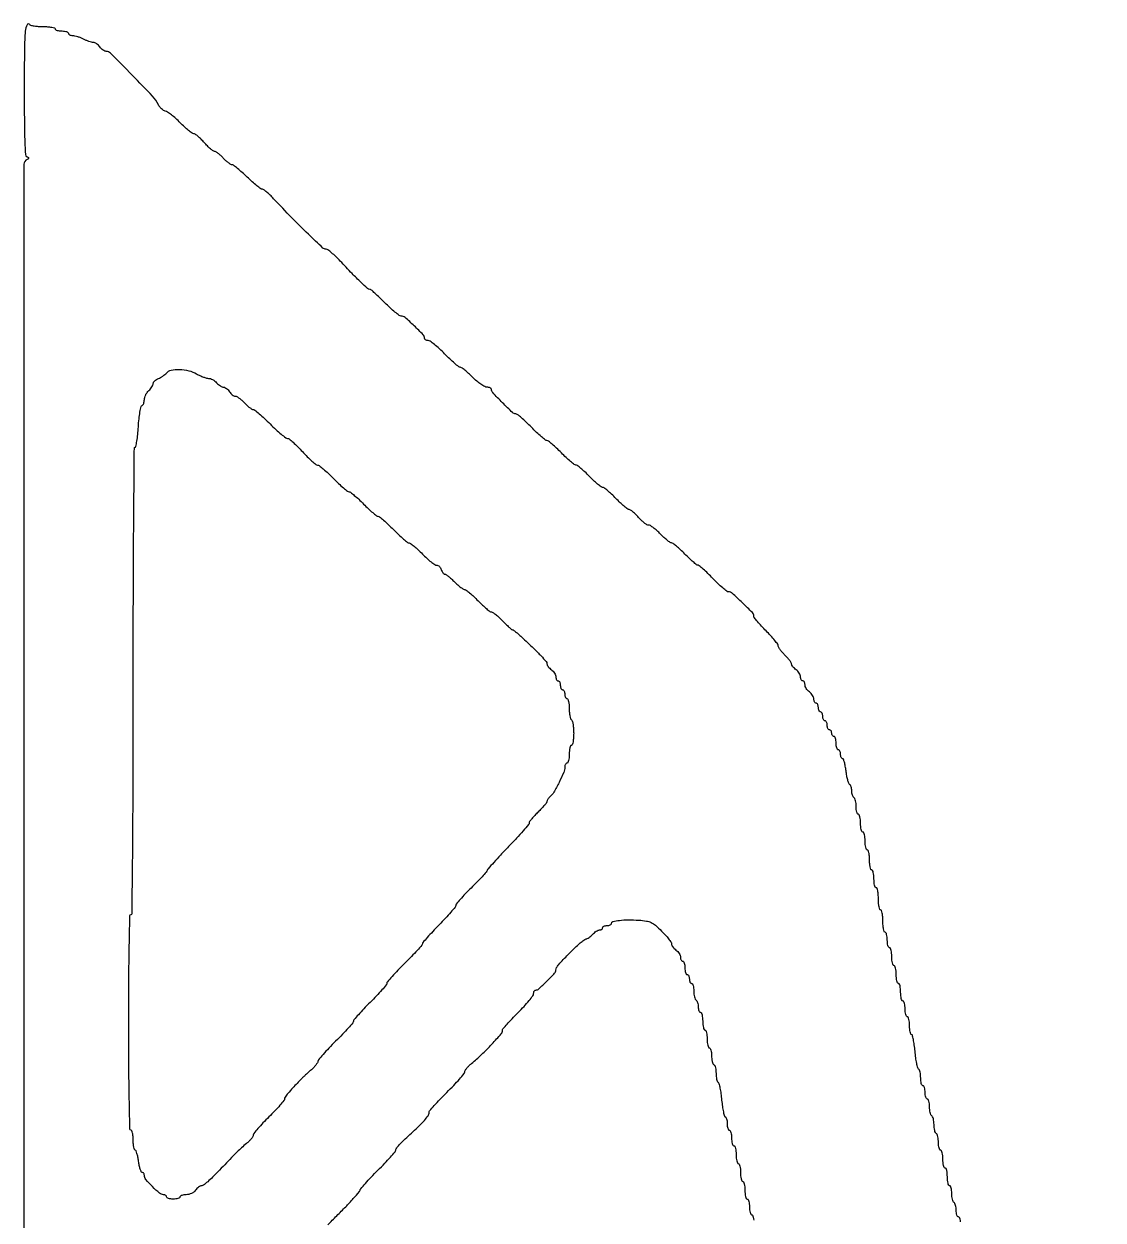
# Model space of a CAD drawing. Extents: x 70 to 555, y 277 to 2159.
# Drawn here: x 70 to 555, y 1622 to 2159 of the extents above; entities that cross this region are included whole.
import ezdxf

# ---------------------------------------------------------------- set-up
doc = ezdxf.new("R2010")
doc.units = 0

msp = doc.modelspace()

# ---------------------------------------------------------------- linework, layer by layer
for points in [[(490.927458, 1620.841111, 0.042582), (490.70625, 1621.971875, 0.052312), (490.385692, 1622.767902, 0.277684), (490, 1623, -0.251914), (489.615903, 1623.206632, -0.064068), (489.29375, 1623.863914, -0.049716), (489.0728, 1624.81438, -0.032276), (489, 1625.940983, 0.031397), (488.926388, 1627.112115, 0.037109), (488.70625, 1628.1996, 0.040338), (488.385578, 1629.065839, 0.146547), (488, 1629.5, -0.159713), (487.613307, 1629.95866, -0.035556), (487.29375, 1630.947275, -0.033489), (487.073414, 1632.196361, -0.026918), (487, 1633.559017, 0.027497), (486.927436, 1634.877484, 0.043243), (486.70625, 1635.989211, 0.053437), (486.385522, 1636.770364, 0.275259), (486, 1637, -0.295869), (485.612873, 1637.251055, -0.04382), (485.29375, 1638.175, -0.037669), (485.07239, 1639.467056, -0.023598), (485, 1641, 0.023598), (484.92761, 1642.532944, 0.037669), (484.70625, 1643.825, 0.04382), (484.387127, 1644.748945, 0.295869), (484, 1645, -0.295869), (483.612873, 1645.251055, -0.04382), (483.29375, 1646.175, -0.037669), (483.07239, 1647.467056, -0.023598), (483, 1649, 0.023598), (482.92761, 1650.532944, 0.037669), (482.70625, 1651.825, 0.04382), (482.387127, 1652.748945, 0.295869), (482, 1653, -0.275259), (481.614478, 1653.229636, -0.053437), (481.29375, 1654.010789, -0.043243), (481.072564, 1655.122516, -0.027497), (481, 1656.440983, 0.026918), (480.926586, 1657.803639, 0.033489), (480.70625, 1659.052725, 0.035556), (480.386693, 1660.04134, 0.159713), (480, 1660.5, -0.158284), (479.61344, 1660.955916, -0.036095), (479.29375, 1661.929939, -0.033884), (479.073436, 1663.159953, -0.02738), (479, 1664.5, 0.02738), (478.926564, 1665.840047, 0.033884), (478.70625, 1667.070061, 0.036095), (478.38656, 1668.044084, 0.158284), (478, 1668.5, -0.159713), (477.613307, 1668.95866, -0.035556), (477.29375, 1669.947275, -0.033489), (477.073414, 1671.196361, -0.026918), (477, 1672.559017, 0.027497), (476.927436, 1673.877484, 0.043243), (476.70625, 1674.989211, 0.053437), (476.385522, 1675.770364, 0.275259), (476, 1676, -0.254951), (475.615738, 1676.209557, -0.06271), (475.29375, 1676.88125, -0.048861), (475.072766, 1677.850749, -0.031626), (475, 1679, 0.031626), (474.927234, 1680.149251, 0.048861), (474.70625, 1681.11875, 0.06271), (474.384262, 1681.790443, 0.254951), (474, 1682, -0.275259), (473.614478, 1682.229636, -0.053437), (473.29375, 1683.010789, -0.043243), (473.072564, 1684.122516, -0.027497), (473, 1685.440983, 0.024673), (472.932903, 1686.799886, 0.03149), (472.731129, 1688.037349, 0.032777), (472.439287, 1689.01489, 0.166917), (472.084695, 1689.447656, -0.196323), (471.693226, 1689.985121, -0.01093), (471.231994, 1692.048339, -0.015526), (470.802712, 1694.594573, -0.010635), (470.467207, 1697.506673, 0.010951), (470.13441, 1700.379343, 0.017795), (469.712053, 1702.798835, 0.012007), (469.259974, 1704.708752, 0.34095), (468.882512, 1705, -0.31137), (468.539569, 1705.236493, -0.036573), (468.259238, 1706.175, -0.03351), (468.063785, 1707.466873, -0.020793), (468, 1709, 0.023598), (467.92761, 1710.532944, 0.037669), (467.70625, 1711.825, 0.04382), (467.387127, 1712.748945, 0.295869), (467, 1713, -0.277684), (466.614308, 1713.232098, -0.052312), (466.29375, 1714.028125, -0.042582), (466.072542, 1715.158889, -0.027026), (466, 1716.5, 0.027026), (465.927458, 1717.841111, 0.042582), (465.70625, 1718.971875, 0.052312), (465.385692, 1719.767902, 0.277684), (465, 1720, -0.295869), (464.612873, 1720.251055, -0.04382), (464.29375, 1721.175, -0.037669), (464.07239, 1722.467056, -0.023598), (464, 1724, 0.023598), (463.92761, 1725.532944, 0.037669), (463.70625, 1726.825, 0.04382), (463.387127, 1727.748945, 0.295869), (463, 1728, -0.295869), (462.612873, 1728.251055, -0.04382), (462.29375, 1729.175, -0.037669), (462.07239, 1730.467056, -0.023598), (462, 1732, 0.023598), (461.92761, 1733.532944, 0.037669), (461.70625, 1734.825, 0.04382), (461.387127, 1735.748945, 0.295869), (461, 1736, -0.295869), (460.612873, 1736.251055, -0.04382), (460.29375, 1737.175, -0.037669), (460.07239, 1738.467056, -0.023598), (460, 1740, 0.023598), (459.92761, 1741.532944, 0.037669), (459.70625, 1742.825, 0.04382), (459.387127, 1743.748945, 0.295869), (459, 1744, -0.277684), (458.614308, 1744.232098, -0.052312), (458.29375, 1745.028125, -0.042582), (458.072542, 1746.158889, -0.027026), (458, 1747.5, 0.027026), (457.927458, 1748.841111, 0.042582), (457.70625, 1749.971875, 0.052312), (457.385692, 1750.767902, 0.277684), (457, 1751, -0.322437), (456.610183, 1751.280551, -0.031449), (456.29375, 1752.46875, -0.03053), (456.072205, 1754.083446, -0.01883), (456, 1756, 0.01883), (455.927795, 1757.916554, 0.03053), (455.70625, 1759.53125, 0.031449), (455.389817, 1760.719449, 0.322437), (455, 1761, -0.322437), (454.610183, 1761.280551, -0.031449), (454.29375, 1762.46875, -0.03053), (454.072205, 1764.083446, -0.01883), (454, 1766, 0.01883), (453.927795, 1767.916554, 0.03053), (453.70625, 1769.53125, 0.031449), (453.389817, 1770.719449, 0.322437), (453, 1771, -0.295869), (452.612873, 1771.251055, -0.04382), (452.29375, 1772.175, -0.037669), (452.07239, 1773.467056, -0.023598), (452, 1775, 0.023598), (451.92761, 1776.532944, 0.037669), (451.70625, 1777.825, 0.04382), (451.387127, 1778.748945, 0.295869), (451, 1779, -0.31052), (450.611488, 1779.267028, -0.036969), (450.29375, 1780.321875, -0.033738), (450.072283, 1781.775243, -0.020945), (450, 1783.5, 0.020945), (449.927717, 1785.224757, 0.033738), (449.70625, 1786.678125, 0.036969), (449.388512, 1787.732972, 0.31052), (449, 1788, -0.295869), (448.612873, 1788.251055, -0.04382), (448.29375, 1789.175, -0.037669), (448.07239, 1790.467056, -0.023598), (448, 1792, 0.023598), (447.92761, 1793.532944, 0.037669), (447.70625, 1794.825, 0.04382), (447.387127, 1795.748945, 0.295869), (447, 1796, -0.295869), (446.612873, 1796.251055, -0.04382), (446.29375, 1797.175, -0.037669), (446.07239, 1798.467056, -0.023598), (446, 1800, 0.023598), (445.92761, 1801.532944, 0.037669), (445.70625, 1802.825, 0.04382), (445.387127, 1803.748945, 0.295869), (445, 1804, -0.275259), (444.614478, 1804.229636, -0.053437), (444.29375, 1805.010789, -0.043243), (444.072564, 1806.122516, -0.027497), (444, 1807.440983, 0.026918), (443.926586, 1808.803639, 0.033489), (443.70625, 1810.052725, 0.035556), (443.386693, 1811.04134, 0.159713), (443, 1811.5, -0.128561), (442.615613, 1811.903211, -0.04604), (442.29375, 1812.636189, -0.041947), (442.073871, 1813.542916, -0.038534), (442, 1814.5, 0.035921), (441.93138, 1815.453922, 0.040302), (441.726809, 1816.351105, 0.044205), (441.427816, 1817.072129, 0.13475), (441.069987, 1817.456746, -0.174151), (440.670792, 1817.958162, -0.016755), (440.211885, 1819.473679, -0.019739), (439.785015, 1821.373228, -0.014321), (439.454764, 1823.515763, 0.014911), (439.128207, 1825.617847, 0.023724), (438.710931, 1827.389005, 0.020233), (438.265488, 1828.736439, 0.312368), (437.884777, 1829, -0.210446), (437.546453, 1829.148997, -0.081332), (437.259903, 1829.5875, -0.061925), (437.064903, 1830.234308, -0.042306), (437, 1831, 0.048028), (436.926307, 1831.765418, 0.068025), (436.70625, 1832.4125, 0.088204), (436.381882, 1832.848523, 0.191087), (436, 1833, -0.254951), (435.615738, 1833.209557, -0.06271), (435.29375, 1833.88125, -0.048861), (435.072766, 1834.850749, -0.031626), (435, 1836, 0.031626), (434.927234, 1837.149251, 0.048861), (434.70625, 1838.11875, 0.06271), (434.384262, 1838.790443, 0.254951), (434, 1839, -0.148195), (433.618646, 1839.115568, -0.098894), (433.29375, 1839.440625, -0.082425), (433.074694, 1839.926543, -0.064853), (433, 1840.5, 0.064853), (432.925306, 1841.073457, 0.082425), (432.70625, 1841.559375, 0.098894), (432.381354, 1841.884432, 0.148195), (432, 1842, -0.191087), (431.618118, 1842.151477, -0.088204), (431.29375, 1842.5875, -0.068025), (431.073693, 1843.234582, -0.048028), (431, 1844, 0.048028), (430.926307, 1844.765418, 0.068025), (430.70625, 1845.4125, 0.088204), (430.381882, 1845.848523, 0.191087), (430, 1846, -0.191087), (429.618118, 1846.151477, -0.088204), (429.29375, 1846.5875, -0.068025), (429.073693, 1847.234582, -0.048028), (429, 1848, 0.048028), (428.926307, 1848.765418, 0.068025), (428.70625, 1849.4125, 0.088204), (428.381882, 1849.848523, 0.191087), (428, 1850, -0.191087), (427.618118, 1850.151477, -0.088204), (427.29375, 1850.5875, -0.068025), (427.073693, 1851.234582, -0.048028), (427, 1852, 0.048028), (426.926307, 1852.765418, 0.068025), (426.70625, 1853.4125, 0.088204), (426.381882, 1853.848523, 0.191087), (426, 1854, -0.173062), (425.618433, 1854.136147, -0.093597), (425.29375, 1854.522652, -0.073949), (425.074067, 1855.098578, -0.054248), (425, 1855.779241, 0.091287), (424.855253, 1856.565449, 0.047927), (424.4125, 1857.459276, 0.045499), (423.765149, 1858.316802, 0.052224), (423, 1859, -0.052224), (422.234851, 1859.683198, -0.045499), (421.5875, 1860.540724, -0.047927), (421.144747, 1861.434551, -0.091287), (421, 1862.220759, 0.054248), (420.925933, 1862.901422, 0.073949), (420.70625, 1863.477348, 0.093597), (420.381567, 1863.863853, 0.173062), (420, 1864, -0.173062), (419.618433, 1864.136147, -0.093597), (419.29375, 1864.522652, -0.073949), (419.074067, 1865.098578, -0.054248), (419, 1865.779241, 0.091287), (418.855253, 1866.565449, 0.047927), (418.4125, 1867.459276, 0.045499), (417.765149, 1868.316802, 0.052224), (417, 1869, -0.032936), (416.234608, 1869.632183, -0.036605), (415.5875, 1870.338891, -0.039501), (415.135134, 1871.015588, -0.128273), (415, 1871.533668, 0.141792), (414.829642, 1872.122322, 0.021041), (414.11875, 1873.14929, 0.022289), (413.148723, 1874.319506, 0.017529), (412, 1875.5, -0.020642), (410.851474, 1876.695084, -0.025026), (409.88125, 1877.909172, -0.024856), (409.181205, 1878.990667, -0.13195), (409, 1879.665352, 0.159981), (408.75115, 1880.423193, 0.011547), (407.384375, 1882.192866, 0.015258), (405.606879, 1884.255641, 0.010909), (403.5, 1886.456522, -0.009196), (401.392833, 1888.64266, -0.013221), (399.615625, 1890.660104, -0.00898), (398.224097, 1892.388738, -0.166466), (398, 1893.043185, 0.195552), (397.34225, 1894.660653, 0.008348), (392.882168, 1899.087348, 0.008616), (388.285586, 1903.349916, 0.184678), (386.585565, 1904, -0.167895), (385.830882, 1904.260765, -0.01074), (383.999631, 1905.7625, -0.014771), (381.867064, 1907.701424, -0.010402), (379.58141, 1910, 0.008087), (377.3164, 1912.299003, 0.011902), (375.247499, 1914.2375, 0.007291), (373.470593, 1915.778707, 0.176783), (372.864266, 1916, -0.168678), (372.269692, 1916.206457, -0.009399), (370.731566, 1917.46875, -0.013638), (368.938097, 1919.084409, -0.009498), (367, 1921, 0.010909), (365.051145, 1922.915379, 0.015322), (363.224604, 1924.53125, 0.011526), (361.656287, 1925.775245, 0.163312), (360.986523, 1926, -0.154405), (360.342762, 1926.203655, -0.015821), (359.050111, 1927.175, -0.018553), (357.555377, 1928.468004, -0.013782), (356, 1930, 0.0177), (354.420452, 1931.531613, 0.022432), (352.852516, 1932.825, 0.021254), (351.475542, 1933.771862, 0.140892), (350.681993, 1934, -0.138007), (349.922381, 1934.213735, -0.026846), (348.737704, 1935.028125, -0.026681), (347.418834, 1936.160067, -0.021914), (346.134144, 1937.5, 0.016374), (344.877243, 1938.840353, 0.021586), (343.642013, 1939.971875, 0.01969), (342.560676, 1940.809491, 0.156175), (341.965628, 1941, -0.165023), (341.319689, 1941.219157, -0.010843), (339.761341, 1942.46875, -0.014791), (337.945402, 1944.084555, -0.010457), (336, 1946, 0.010782), (334.052118, 1947.915397, 0.015173), (332.228562, 1949.53125, 0.011334), (330.66308, 1950.776797, 0.163793), (330, 1951, -0.163793), (329.33692, 1951.223203, -0.011334), (327.771438, 1952.46875, -0.015173), (325.947882, 1954.084603, -0.010782), (324, 1956, 0.010987), (322.050551, 1957.915367, 0.015412), (320.222188, 1959.53125, 0.011644), (318.652133, 1960.774307, 0.163019), (317.978301, 1961, -0.16656), (317.294328, 1961.234347, -0.010117), (315.587667, 1962.615625, -0.014211), (313.597931, 1964.392933, -0.009974), (311.457037, 1966.5, 0.009523), (309.319924, 1968.607142, 0.013665), (307.341831, 1970.384375, 0.00944), (305.645491, 1971.772361, 0.168281), (304.988279, 1972, -0.170788), (304.322278, 1972.234325, -0.008208), (302.482119, 1973.7625, -0.012626), (300.336229, 1975.701151, -0.00869), (298, 1978, 0.008857), (295.662243, 1980.298818, 0.012834), (293.511635, 1982.2375, 0.008454), (291.667584, 1983.762706, 0.170148), (290.990456, 1984, -0.193005), (289.522276, 1984.588661, -0.006552), (284.994881, 1989.029511, -0.00659), (280.587675, 1993.585827, -0.191176), (280, 1995.066655, 0.199861), (279.85152, 1995.423275, 0.08521), (279.42023, 1995.72583, 0.065226), (278.781791, 1995.931369, 0.045329), (278.026316, 1996, -0.1285), (276.989212, 1996.27101, -0.024066), (275.310526, 1997.321875, -0.024339), (273.420219, 1998.777213, -0.020157), (271.552632, 2000.5, 0.011168), (269.750084, 2002.223776, 0.015555), (268.056758, 2003.678125, 0.011935), (266.603461, 2004.79362, 0.159015), (265.970936, 2005, -0.17131), (265.314048, 2005.231868, -0.008008), (263.477024, 2006.7625, -0.012455), (261.334983, 2008.701125, -0.008554), (259, 2011, 0.012258), (256.630848, 2013.29821, 0.016833), (254.383831, 2015.2375, 0.01356), (252.450012, 2016.71139, 0.15731), (251.55538, 2017, -0.060717), (250.960599, 2017.072493, -0.079355), (250.456893, 2017.28602, -0.097326), (250.119652, 2017.60232, -0.157121), (250, 2017.973684, 0.194429), (249.339837, 2019.607201, 0.010693), (245.341225, 2023.573001, 0.01109), (241.184509, 2027.351076, 0.180817), (239.448754, 2028, -0.159203), (238.582135, 2028.283113, -0.01295), (236.665751, 2029.7625, -0.016389), (234.437194, 2031.701716, -0.011852), (232.07914, 2034, 0.006825), (229.767088, 2036.299217, 0.010216), (227.680353, 2038.2375, 0.005551), (225.885228, 2039.802441, 0.17833), (225.348928, 2040, -0.18603), (224.341039, 2040.388437, -0.007106), (221.348962, 2043.175399, -0.009876), (217.417626, 2047.094837, -0.003679), (212.044771, 2052.75, 0.013259), (210.059631, 2054.760855, 0.018079), (208.160213, 2056.457812, 0.015057), (206.51888, 2057.739291, 0.159529), (205.722552, 2058, -0.191035), (204.268159, 2058.576728, -0.003035), (197.716669, 2064.817511, -0.007666), (190.288159, 2072.203339, -0.005351), (182.128365, 2080.75, 0.012825), (180.526976, 2082.377887, 0.017608), (179.00045, 2083.751563, 0.014406), (177.682831, 2084.792714, 0.161357), (177.057233, 2085, -0.161983), (176.389798, 2085.222053, -0.008631), (174.597819, 2086.611713, -0.012811), (172.503575, 2088.384627, -0.008924), (170.228833, 2090.486682, 0.008515), (167.956732, 2092.589745, 0.012266), (165.870615, 2094.365564, 0.008066), (164.085173, 2095.76435, 0.160328), (163.437091, 2095.986682, -0.141024), (162.861524, 2096.16015, -0.020087), (161.842121, 2096.877338, -0.021534), (160.678356, 2097.850276, -0.016858), (159.5, 2099, 0.018006), (158.317285, 2100.148691, 0.022728), (157.140375, 2101.11875, 0.021658), (156.105293, 2101.827785, 0.140229), (155.50332, 2102, -0.162976), (154.88476, 2102.207123, -0.017682), (153.699935, 2103.16835, -0.020204), (152.339999, 2104.454048, -0.014979), (150.940411, 2105.977363, 0.017237), (149.526792, 2107.502079, 0.022349), (148.124362, 2108.793025, 0.020848), (146.889899, 2109.746458, 0.150815), (146.185076, 2109.977363, -0.152799), (145.434874, 2110.22636, -0.014035), (143.856031, 2111.431067, -0.017101), (142.024741, 2113.018074, -0.012575), (140.102901, 2114.894356, 0.014908), (138.137654, 2116.79519, 0.017879), (136.174905, 2118.459057, 0.016785), (134.44309, 2119.731992, 0.102869), (133.425438, 2120.156585, -0.091235), (132.604992, 2120.476902, -0.046259), (131.717108, 2121.147178, -0.04386), (130.901487, 2122.033212, -0.049912), (130.292269, 2123.012229, 0.074588), (127.678813, 2126.785202, 0.004983), (118.548224, 2136.302564, 0.002473), (108.77981, 2146.185478, 0.199141), (106.815824, 2147, -0.110417), (106.186612, 2147.140667, -0.044454), (105.421775, 2147.5875, -0.041182), (104.653151, 2148.234778, -0.041036), (104, 2149, 0.04523), (103.335339, 2149.765632, 0.042906), (102.532713, 2150.41431, 0.045946), (101.718737, 2150.861241, 0.101919), (101.029241, 2151.006161, -0.062396), (100.250526, 2151.106905, -0.018931), (99.107824, 2151.449327, -0.018638), (97.844526, 2151.933907, -0.019298), (96.635693, 2152.506161, 0.023547), (95.400704, 2153.078008, 0.020468), (94.058854, 2153.561185, 0.020972), (92.807312, 2153.897826, 0.055262), (91.885693, 2154, -0.05106), (91.16416, 2154.073875, -0.071004), (90.553922, 2154.29375, -0.091079), (90.143649, 2154.618295, -0.181939), (90, 2155, 0.254951), (89.790443, 2155.384262, 0.06271), (89.11875, 2155.70625, 0.048861), (88.149251, 2155.927234, 0.031626), (87, 2156, -0.031626), (85.850749, 2156.072766, -0.048861), (84.88125, 2156.29375, -0.06271), (84.209557, 2156.615738, -0.254951), (84, 2157, 0.331172), (83.709201, 2157.390894, 0.027462), (82.401711, 2157.70625, 0.028158), (80.64472, 2157.927848, 0.017292), (78.559017, 2158, -0.017115), (76.429906, 2158.072902, -0.023783), (74.534775, 2158.29375, -0.021638), (73.032051, 2158.60908, -0.194165), (72.5, 2159, 0.580431), (71.290511, 2158.958147, 0.099868), (70.46599, 2156.14716, 0.019299), (70.081503, 2148.083993, 0.002264), (70, 2130.083333, 0.001837), (70.055061, 2115.096073, 0.008403), (70.26532, 2106.392851, 0.006351), (70.578384, 2100.564471, 0.273479), (71.25, 2099.583333, -0.029131), (71.85747, 2099.255505, -0.260055), (72, 2099, -0.260055), (71.85747, 2098.744495, -0.029131), (71.25, 2098.416667, 0.291392), (69.871824, 2096.252673, 0.000001), (69.869436, 1218.5, 0.000001), (69.871824, 340.747327, 0.291392)], [(206.475693, 1619.429897, -0.004857), (210.5, 1623.523228, 0.004656), (214.524383, 1627.613334, 0.007203), (217.915625, 1631.227538, 0.002874), (220.741957, 1634.364037, 0.183954), (221, 1635.041683, -0.179453), (221.244663, 1635.701423, -0.004674), (223.35, 1638.103788, -0.009302), (225.934213, 1640.891402, -0.006155), (229, 1644, 0.006608), (232.065664, 1647.114117, 0.009915), (234.65, 1649.918921, 0.005272), (236.741867, 1652.332386, 0.177735), (237, 1653.035621, -0.161638), (237.210343, 1653.669282, -0.015061), (238.248437, 1654.976556, -0.018133), (239.622146, 1656.488559, -0.013259), (241.25, 1658.068636, 0.003878), (246.879781, 1663.331703, 0.019492), (249.887664, 1666.419337, 0.03342), (251.543653, 1668.524563, 0.15106), (252, 1670.000573, -0.17854), (252.251898, 1670.683523, -0.00499), (254.35, 1673.091711, -0.009629), (256.934278, 1675.888468, -0.006396), (260, 1679, 0.007438), (263.067533, 1682.126374, 0.010955), (265.658786, 1684.969328, 0.006475), (267.732377, 1687.410036, 0.168614), (268.02991, 1688.20722, -0.137059), (268.229521, 1688.862822, -0.028097), (268.94381, 1689.854621, -0.027632), (269.933369, 1690.948038, -0.022907), (271.099055, 1692, 0.019164), (275.574959, 1695.978876, 0.014021), (280.240683, 1700.716483, 0.007712), (284.394107, 1705.317721, 0.181677), (285, 1706.930182, -0.177123), (285.229284, 1707.55712, -0.005452), (287.05625, 1709.673554, -0.010092), (289.317576, 1712.134208, -0.006741), (292, 1714.86275, 0.010751), (294.681533, 1717.634506, 0.015099), (296.94375, 1720.228641, 0.011301), (298.686761, 1722.454382, 0.161831), (299, 1723.396834, -0.055339), (299.068083, 1724.010096, -0.074914), (299.26978, 1724.52907, -0.094349), (299.568004, 1724.877178, -0.170186), (299.918401, 1725, 0.187251), (301.355727, 1725.557843, 0.010017), (304.967149, 1728.993519, 0.009945), (308.440416, 1732.5725, 0.189863), (309, 1733.993028, -0.134761), (309.29872, 1735.08123, -0.040939), (310.298222, 1736.488257, -0.018519), (312.293761, 1738.6891, -0.00236), (316.7815, 1743.24131, -0.0107), (318.668738, 1745.058207, -0.01499), (320.435601, 1746.592412, -0.011241), (321.951504, 1747.775186, -0.159369), (322.595012, 1747.99131, 0.118076), (323.136116, 1748.125448, 0.031738), (323.900045, 1748.584947, 0.030306), (324.72664, 1749.233877, 0.027275), (325.5, 1750, -0.033439), (326.29186, 1750.765355, -0.034148), (327.173392, 1751.4125, -0.036283), (328.01364, 1751.863329, -0.105367), (328.654988, 1752, 0.072708), (329.168952, 1752.075135, 0.087472), (329.604903, 1752.29375, 0.100499), (329.896341, 1752.618656, 0.133491), (330, 1753, -0.191087), (330.151477, 1753.381882, -0.088204), (330.5875, 1753.70625, -0.068025), (331.234582, 1753.926307, -0.048028), (332, 1754, 0.044875), (332.76557, 1754.068849, 0.064741), (333.4125, 1754.275138, 0.084664), (333.849737, 1754.578725, 0.201399), (334, 1754.936642, -0.344176), (334.674272, 1755.800151, -0.031314), (337.543628, 1756.329048, -0.029666), (341.48531, 1756.567252, -0.016857), (346.262266, 1756.41115, -0.021073), (349.696811, 1756.036974, -0.07337), (351.82495, 1755.385342, -0.068628), (353.747643, 1754.123866, -0.016928), (356.512266, 1751.540366, -0.013483), (358.231051, 1749.726297, -0.018098), (359.681728, 1747.987396, -0.015365), (360.772185, 1746.48664, -0.15053), (361, 1745.747075, 0.114366), (361.139596, 1745.144756, 0.043481), (361.5875, 1744.40158, 0.040201), (362.234745, 1743.648039, 0.039083), (363, 1743, -0.052224), (363.765149, 1742.316802, -0.045499), (364.4125, 1741.459276, -0.047927), (364.855253, 1740.565449, -0.091287), (365, 1739.779241, 0.054248), (365.074067, 1739.098578, 0.073949), (365.29375, 1738.522652, 0.093597), (365.618433, 1738.136147, 0.173062), (366, 1738, -0.254951), (366.384262, 1737.790443, -0.06271), (366.70625, 1737.11875, -0.048861), (366.927234, 1736.149251, -0.031626), (367, 1735, 0.031626), (367.072766, 1733.850749, 0.048861), (367.29375, 1732.88125, 0.06271), (367.615738, 1732.209557, 0.254951), (368, 1732, -0.191087), (368.381882, 1731.848523, -0.088204), (368.70625, 1731.4125, -0.068025), (368.926307, 1730.765418, -0.048028), (369, 1730, 0.048028), (369.073693, 1729.234582, 0.068025), (369.29375, 1728.5875, 0.088204), (369.618118, 1728.151477, 0.191087), (370, 1728, -0.275259), (370.385522, 1727.770364, -0.053437), (370.70625, 1726.989211, -0.043243), (370.927436, 1725.877484, -0.027497), (371, 1724.559017, 0.026918), (371.073414, 1723.196361, 0.033489), (371.29375, 1721.947275, 0.035556), (371.613307, 1720.95866, 0.159713), (372, 1720.5, -0.130646), (372.384508, 1720.093337, -0.045439), (372.70625, 1719.346475, -0.041396), (372.926158, 1718.42066, -0.037634), (373, 1717.440983, 0.039081), (373.07317, 1716.50628, 0.058208), (373.29375, 1715.717039, 0.076538), (373.617207, 1715.179376, 0.222681), (374, 1715, -0.295869), (374.387127, 1714.748945, -0.04382), (374.70625, 1713.825, -0.037669), (374.92761, 1712.532944, -0.023598), (375, 1711, 0.023598), (375.07239, 1709.467056, 0.037669), (375.29375, 1708.175, 0.04382), (375.612873, 1707.251055, 0.295869), (376, 1707, -0.295869), (376.387127, 1706.748945, -0.04382), (376.70625, 1705.825, -0.037669), (376.92761, 1704.532944, -0.023598), (377, 1703, 0.023598), (377.07239, 1701.467056, 0.037669), (377.29375, 1700.175, 0.04382), (377.612873, 1699.251055, 0.295869), (378, 1699, -0.275259), (378.385522, 1698.770364, -0.053437), (378.70625, 1697.989211, -0.043243), (378.927436, 1696.877484, -0.027497), (379, 1695.559017, 0.026918), (379.073414, 1694.196361, 0.033489), (379.29375, 1692.947275, 0.035556), (379.613307, 1691.95866, 0.159713), (380, 1691.5, -0.158284), (380.38656, 1691.044084, -0.036095), (380.70625, 1690.070061, -0.033884), (380.926564, 1688.840047, -0.02738), (381, 1687.5, 0.025097), (381.067117, 1686.16371, 0.031878), (381.268871, 1684.945315, 0.033322), (381.560844, 1683.982566, 0.165524), (381.915305, 1683.552344, -0.196323), (382.306774, 1683.014879, -0.01093), (382.768006, 1680.951661, -0.015526), (383.197288, 1678.405427, -0.010635), (383.532793, 1675.493327, 0.010951), (383.86559, 1672.620657, 0.017795), (384.287947, 1670.201165, 0.012007), (384.740026, 1668.291248, 0.34095), (385.117488, 1668, -0.273511), (385.457609, 1667.798902, -0.054246), (385.740762, 1667.11875, -0.04372), (385.935948, 1666.149478, -0.02784), (386, 1665, 0.031626), (386.072766, 1663.850749, 0.048861), (386.29375, 1662.88125, 0.06271), (386.615738, 1662.209557, 0.254951), (387, 1662, -0.277684), (387.385692, 1661.767902, -0.052312), (387.70625, 1660.971875, -0.042582), (387.927458, 1659.841111, -0.027026), (388, 1658.5, 0.027026), (388.072542, 1657.158889, 0.042582), (388.29375, 1656.028125, 0.052312), (388.614308, 1655.232098, 0.277684), (389, 1655, -0.295869), (389.387127, 1654.748945, -0.04382), (389.70625, 1653.825, -0.037669), (389.92761, 1652.532944, -0.023598), (390, 1651, 0.023598), (390.07239, 1649.467056, 0.037669), (390.29375, 1648.175, 0.04382), (390.612873, 1647.251055, 0.295869), (391, 1647, -0.295869), (391.387127, 1646.748945, -0.04382), (391.70625, 1645.825, -0.037669), (391.92761, 1644.532944, -0.023598), (392, 1643, 0.023598), (392.07239, 1641.467056, 0.037669), (392.29375, 1640.175, 0.04382), (392.612873, 1639.251055, 0.295869), (393, 1639, -0.295869), (393.387127, 1638.748945, -0.04382), (393.70625, 1637.825, -0.037669), (393.92761, 1636.532944, -0.023598), (394, 1635, 0.023598), (394.07239, 1633.467056, 0.037669), (394.29375, 1632.175, 0.04382), (394.612873, 1631.251055, 0.295869), (395, 1631, -0.277684), (395.385692, 1630.767902, -0.052312), (395.70625, 1629.971875, -0.042582), (395.927458, 1628.841111, -0.027026), (396, 1627.5, 0.027026), (396.072542, 1626.158889, 0.042582), (396.29375, 1625.028125, 0.052312), (396.614308, 1624.232098, 0.277684), (397, 1624, -0.295869), (397.387127, 1623.748945, -0.04382), (397.70625, 1622.825, -0.037669), (397.92761, 1621.532944, -0.023598)]]:
    msp.add_lwpolyline(points, format="xyb")
msp.add_lwpolyline([(147.5, 2002, 0.019449), (148.996432, 2001.234465, 0.019447), (150.547876, 2000.5875, 0.019705), (151.942893, 2000.130172, 0.069458), (152.875429, 2000, -0.085731), (153.700669, 1999.857454, -0.040554), (154.688667, 1999.4125, -0.038624), (155.673432, 1998.765306, -0.044178), (156.5, 1998, 0.03324), (157.291233, 1997.234642, 0.034043), (158.170903, 1996.5875, 0.036167), (159.008526, 1996.136516, 0.105792), (159.646514, 1996, -0.116382), (160.248141, 1995.85804, -0.048775), (160.957344, 1995.4125, -0.044731), (161.655301, 1994.765159, -0.043867), (162.232073, 1994, 0.044546), (162.810464, 1993.234853, 0.045064), (163.513178, 1992.5875, 0.04908), (164.229275, 1992.142258, 0.11505), (164.839337, 1992, -0.13015), (165.538706, 1991.814817, -0.02676), (166.621807, 1991.11875, -0.02648), (167.827456, 1990.148455, -0.022212), (169, 1989, 0.01836), (170.154857, 1987.851313, 0.02319), (171.307418, 1986.88125, 0.022204), (172.323328, 1986.172937, 0.142058), (172.919728, 1986, -0.171003), (173.605399, 1985.758433, -0.00724), (175.618203, 1984.090625, -0.011736), (177.965408, 1981.990535, -0.008009), (180.537037, 1979.5, 0.009275), (183.121456, 1977.009728, 0.013318), (185.508175, 1974.909375, 0.009097), (187.553217, 1973.266299, 0.166165), (188.3324, 1973, -0.171242), (189.085609, 1972.734245, -0.011673), (190.844109, 1971.247864, -0.015628), (192.887122, 1969.320297, -0.011037), (195.063881, 1967.03528, 0.010843), (197.241351, 1964.747743, 0.015274), (199.286595, 1962.812333, 0.011417), (201.047723, 1961.315554, 0.165122), (201.80538, 1961.03528, -0.158796), (202.576769, 1960.76069, -0.010262), (204.457269, 1959.247864, -0.014152), (206.648932, 1957.301086, -0.01003), (209, 1955, 0.008859), (211.337774, 1952.701183, 0.012836), (213.488437, 1950.7625, 0.008457), (215.332534, 1949.237328, 0.170141), (216.00979, 1949, -0.166845), (216.67923, 1948.770218, -0.009612), (218.391186, 1947.384375, -0.013782), (220.387968, 1945.607113, -0.009632), (222.543134, 1943.5, 0.009265), (224.695195, 1941.392824, 0.013334), (226.68241, 1939.615625, 0.009062), (228.386059, 1938.224156, 0.168249), (229.033344, 1938, -0.171439), (229.687978, 1937.768744, -0.007959), (231.524233, 1936.2375, -0.012412), (233.665324, 1934.298882, -0.00852), (236, 1932, 0.008857), (238.337757, 1929.701182, 0.012834), (240.488365, 1927.7625, 0.008454), (242.332416, 1926.237294, 0.170148), (243.009544, 1926, -0.164134), (243.667878, 1925.777907, -0.011198), (245.231366, 1924.53125, -0.015068), (247.052807, 1922.915411, -0.010692), (249, 1921, 0.014241), (250.97453, 1919.085083, 0.018985), (252.879446, 1917.46875, 0.016479), (254.528681, 1916.259421, 0.151072), (255.367688, 1916, -0.118443), (255.987611, 1915.85106, -0.070571), (256.611789, 1915.4125, -0.06423), (257.145528, 1914.76465, -0.063462), (257.5, 1914, 0.038291), (257.809178, 1913.234547, 0.04851), (258.212473, 1912.5875, 0.056663), (258.644094, 1912.140158, 0.174252), (259.034054, 1912, -0.156191), (259.554277, 1911.833429, -0.013073), (260.697295, 1910.971875, -0.016413), (262.027159, 1909.840638, -0.011928), (263.433333, 1908.5, 0.014526), (264.853953, 1907.159609, 0.019176), (266.227821, 1906.028125, 0.016861), (267.417672, 1905.184261, 0.146834), (268.031591, 1905, -0.164923), (268.678922, 1904.78051, -0.010883), (270.237842, 1903.53125, -0.014822), (272.054398, 1901.915442, -0.010484), (274, 1900, 0.010909), (275.948855, 1898.084621, 0.015322), (277.775396, 1896.46875, 0.011526), (279.343713, 1895.224755, 0.163312), (280.013477, 1895, -0.154405), (280.657238, 1894.796345, -0.015821), (281.949889, 1893.825, -0.018553), (283.444623, 1892.531996, -0.013782), (285, 1891, 0.007357), (286.516669, 1889.467244, 0.010942), (287.89251, 1888.175, 0.006261), (289.075306, 1887.138298, 0.178652), (289.450011, 1887, -0.161507), (289.824457, 1886.875809, -0.007421), (290.904899, 1886.045312, -0.011702), (292.167985, 1884.995208, -0.008066), (293.550703, 1883.75, -0.003721), (298.970833, 1878.632441, -0.012735), (302.383128, 1875.191318, -0.013268), (304.588435, 1872.723035, -0.177493), (305, 1871.600177, 0.123651), (305.136742, 1871.055697, 0.040912), (305.5875, 1870.358428, 0.03782), (306.234657, 1869.637121, 0.034865), (307, 1869, -0.052224), (307.765149, 1868.316802, -0.045499), (308.4125, 1867.459276, -0.047927), (308.855253, 1866.565449, -0.091287), (309, 1865.779241, 0.054248), (309.074067, 1865.098578, 0.073949), (309.29375, 1864.522652, 0.093597), (309.618433, 1864.136147, 0.173062), (310, 1864, -0.191087), (310.381882, 1863.848523, -0.088204), (310.70625, 1863.4125, -0.068025), (310.926307, 1862.765418, -0.048028), (311, 1862, 0.048028), (311.073693, 1861.234582, 0.068025), (311.29375, 1860.5875, 0.088204), (311.618118, 1860.151477, 0.191087), (312, 1860, -0.191087), (312.381882, 1859.848523, -0.088204), (312.70625, 1859.4125, -0.068025), (312.926307, 1858.765418, -0.048028), (313, 1858, 0.048028), (313.073693, 1857.234582, 0.068025), (313.29375, 1856.5875, 0.088204), (313.618118, 1856.151477, 0.191087), (314, 1856, -0.308946), (314.388352, 1855.73472, -0.037703), (314.70625, 1854.695461, -0.03416), (314.927706, 1853.261135, -0.021227), (315, 1851.559017, 0.02093), (315.073113, 1849.813184, 0.027868), (315.29375, 1848.241025, 0.027581), (315.611109, 1846.999702, 0.179846), (316, 1846.5, -0.194165), (316.39092, 1845.967949, -0.021638), (316.70625, 1844.465225, -0.023783), (316.927098, 1842.570094, -0.017115), (317, 1840.440983, -0.017292), (316.927848, 1838.35528, -0.028158), (316.70625, 1836.598289, -0.027462), (316.390894, 1835.290799, -0.331172), (316, 1835, 0.295869), (315.612873, 1834.748945, 0.04382), (315.29375, 1833.825, 0.037669), (315.07239, 1832.532944, 0.023598), (315, 1831, -0.023598), (314.92761, 1829.467056, -0.037669), (314.70625, 1828.175, -0.04382), (314.387127, 1827.251055, -0.295869), (314, 1827, 0.175128), (313.618404, 1826.862115, 0.093037), (313.29375, 1826.470176, 0.073259), (313.074021, 1825.886381, 0.053482), (313, 1825.196344, -0.100743), (312.518395, 1822.830338, -0.014452), (310.445981, 1818.317717, -0.015046), (308.110621, 1813.934183, -0.089859), (306.451519, 1811.959764, 0.035357), (305.896079, 1811.428229, 0.036303), (305.426384, 1810.828166, 0.038841), (305.099889, 1810.249793, 0.109502), (305, 1809.799155, -0.162633), (304.814772, 1809.244751, -0.012485), (303.825, 1807.995071, -0.016094), (302.532243, 1806.541794, -0.011549), (301, 1805, 0.012659), (299.467882, 1803.451471, 0.01734), (298.175, 1801.977606, 0.014157), (297.194867, 1800.707102, 0.158502), (297, 1800.107833, -0.177305), (296.751367, 1799.428731, -0.003425), (294.282813, 1796.549623, -0.007815), (291.295083, 1793.219487, -0.005104), (287.75, 1789.467797, 0.003495), (284.176661, 1785.710497, 0.005168), (281.100241, 1782.361371, 0.00247), (278.533383, 1779.479834, 0.096493), (278.101885, 1778.744018, -0.097207), (277.689583, 1778.04321, -0.004388), (275.807975, 1775.959061, -0.007212), (273.505837, 1773.525086, -0.005088), (270.851885, 1770.853928, 0.007593), (268.226408, 1768.184812, 0.011219), (266.012741, 1765.758169, 0.006627), (264.244285, 1763.674881, 0.174383), (264, 1762.995753, -0.173774), (263.75233, 1762.304652, -0.005477), (261.796875, 1759.979176, -0.010056), (259.373988, 1757.273109, -0.006734), (256.5, 1754.272348, 0.005314), (253.62564, 1751.288214, 0.008122), (251.203125, 1748.634007, 0.003653), (249.206595, 1746.340304, 0.179113), (249, 1745.782088, -0.183326), (248.788254, 1745.223986, -0.003394), (246.65, 1742.844445, -0.007867), (244.066075, 1740.096042, -0.00512), (241, 1737, 0.006456), (237.934295, 1733.887741, 0.00971), (235.35, 1731.088722, 0.005069), (233.253664, 1728.679064, 0.178314), (233, 1727.990396, -0.176582), (232.750683, 1727.306456, -0.005637), (230.796875, 1725.035157, -0.010273), (228.373991, 1722.393423, -0.006877), (225.5, 1719.467898, 0.006676), (222.625959, 1716.544668, 0.010005), (220.203125, 1713.910069, 0.005365), (218.243933, 1711.643608, 0.177345), (218, 1710.977503, -0.179027), (217.75194, 1710.306908, -0.004821), (215.65, 1707.901848, -0.009455), (213.065757, 1705.109967, -0.006267), (210, 1702, 0.006728), (206.934368, 1698.884426, 0.010075), (204.35, 1696.07509, 0.005433), (202.261591, 1693.65859, 0.177281), (202, 1692.943989, -0.148433), (201.814937, 1692.334335, -0.022014), (201.045312, 1691.28639, -0.023186), (199.99447, 1690.097488, -0.018089), (198.75, 1688.904154, 0.002011), (197.442776, 1687.728934, 0.0023), (196.202552, 1686.594462, 0.002076), (195.158744, 1685.622745, 0.013074), (194.641667, 1685.111278, 0.002999), (190.737134, 1680.992558, 0.013906), (188.563171, 1678.538262, 0.019575), (187.289229, 1676.889836, 0.155947), (187, 1675.98506, -0.175486), (186.757221, 1675.314632, -0.006222), (184.94375, 1673.193286, -0.010842), (182.682298, 1670.723735, -0.007305), (180, 1668, 0.008556), (177.315889, 1665.260743, 0.012376), (175.047464, 1662.743069, 0.008077), (173.256658, 1660.584131, 0.164786), (172.97009, 1659.798274, -0.136724), (172.77032, 1659.140369, -0.028203), (172.056702, 1658.146993, -0.027709), (171.067701, 1657.052367, -0.023006), (169.902688, 1656, 0.009432), (167.665785, 1654.087018, 0.013834), (165.778846, 1652.314893, 0.006487), (163.186693, 1649.674213, 0.000643), (157.057956, 1643.25, -0.010427), (154.682534, 1640.855651, -0.014806), (152.465704, 1638.835938, -0.010776), (150.561892, 1637.271861, -0.168105), (149.776139, 1637, 0.112668), (149.162439, 1636.859933, 0.043909), (148.410117, 1636.4125, 0.040626), (147.6502, 1635.76524, 0.03991), (147, 1635, -0.071939), (146.227337, 1634.200216, -0.054179), (145.184204, 1633.559574, -0.052617), (143.992383, 1633.141504, -0.058124), (142.779241, 1633, 0.034201), (141.71471, 1632.927099, 0.052207), (140.816402, 1632.70625, 0.067924), (140.198306, 1632.383655, 0.243162), (140, 1632, -0.254951), (139.790443, 1631.615738, -0.06271), (139.11875, 1631.29375, -0.048861), (138.149251, 1631.072766, -0.031626), (137, 1631, -0.031626), (135.850749, 1631.072766, -0.048861), (134.88125, 1631.29375, -0.06271), (134.209557, 1631.615738, -0.254951), (134, 1632, 0.138775), (133.892082, 1632.381338, 0.100075), (133.58875, 1632.70625, 0.085667), (133.13507, 1632.925029, 0.069717), (132.6, 1633, -0.178314), (130.829641, 1633.652094, -0.019893), (127.617932, 1636.617932, -0.019893), (124.652094, 1639.829641, -0.178314), (124, 1641.6, 0.067201), (123.927748, 1642.13515, 0.084039), (123.716368, 1642.58875, 0.099546), (123.40265, 1642.892094, 0.143511), (123.034443, 1643, -0.295374), (122.621563, 1643.267222, -0.026767), (122.157681, 1644.46875, -0.027942), (121.729684, 1646.083776, -0.017827), (121.405612, 1648, 0.016076), (121.088414, 1649.916367, 0.025401), (120.681269, 1651.53125, 0.022778), (120.246182, 1652.748382, 0.304395), (119.871169, 1653, -0.325888), (119.531213, 1653.247904, -0.029866), (119.255906, 1654.321875, -0.029596), (119.062884, 1655.775063, -0.018222), (119, 1657.5, 0.020945), (118.927717, 1659.224757, 0.033738), (118.70625, 1660.678125, 0.036969), (118.388512, 1661.732972, 0.31052), (118, 1662, -0.407279), (117.519208, 1662.469514, -0.00078), (117.255155, 1674.375, -0.003762), (117.058812, 1689.371909, -0.001392), (117, 1710.5, -0.001392), (117.058812, 1731.628091, -0.003762), (117.255155, 1746.625, -0.00078), (117.519208, 1758.530486, -0.407279), (118, 1759, 0.411223), (118.490786, 1759.485795, 0.000174), (118.747619, 1785.5, 0.001754), (118.942163, 1817.843705, 0.000627), (119, 1864, -0.00076), (119.061222, 1904.262321, -0.001268), (119.250269, 1938.15625, -0.000065), (119.501677, 1968.652619, -0.411763), (119.851979, 1969, 0.360466), (120.211611, 1969.29799, 0.007784), (120.629412, 1971.71231, 0.014158), (121.011481, 1974.693319, 0.008616), (121.302164, 1978.233395, -0.010364), (121.607368, 1981.797485, -0.016039), (122.033029, 1984.857274, -0.010381), (122.510511, 1987.325858, -0.265277), (122.950184, 1987.816728, 0.157477), (123.352848, 1988.112877, 0.060588), (123.691617, 1988.72824, 0.052181), (123.922412, 1989.537113, 0.043446), (124, 1990.428346, -0.072368), (124.145203, 1991.426316, -0.041928), (124.5875, 1992.557337, -0.040926), (125.23454, 1993.640715, -0.053811), (126, 1994.5, 0.03402), (126.765347, 1995.293693, 0.03445), (127.4125, 1996.180663, 0.036612), (127.862887, 1997.028588, 0.104143), (128, 1997.679738, -0.138514), (128.166088, 1998.267771, -0.061562), (128.67301, 1998.903012, -0.054205), (129.414693, 1999.485804, -0.048633), (130.291097, 1999.920575, 0.034873), (131.265702, 2000.371139, 0.024175), (132.300268, 2001.006998, 0.024466), (133.23898, 2001.718181, 0.045229), (133.913542, 2002.395824, -0.172574), (136.05165, 2003.666715, -0.055967), (139.772721, 2003.975123, -0.052855), (143.922367, 2003.412603, -0.067956)], format="xyb", close=True)

doc.saveas('drawing.dxf')
